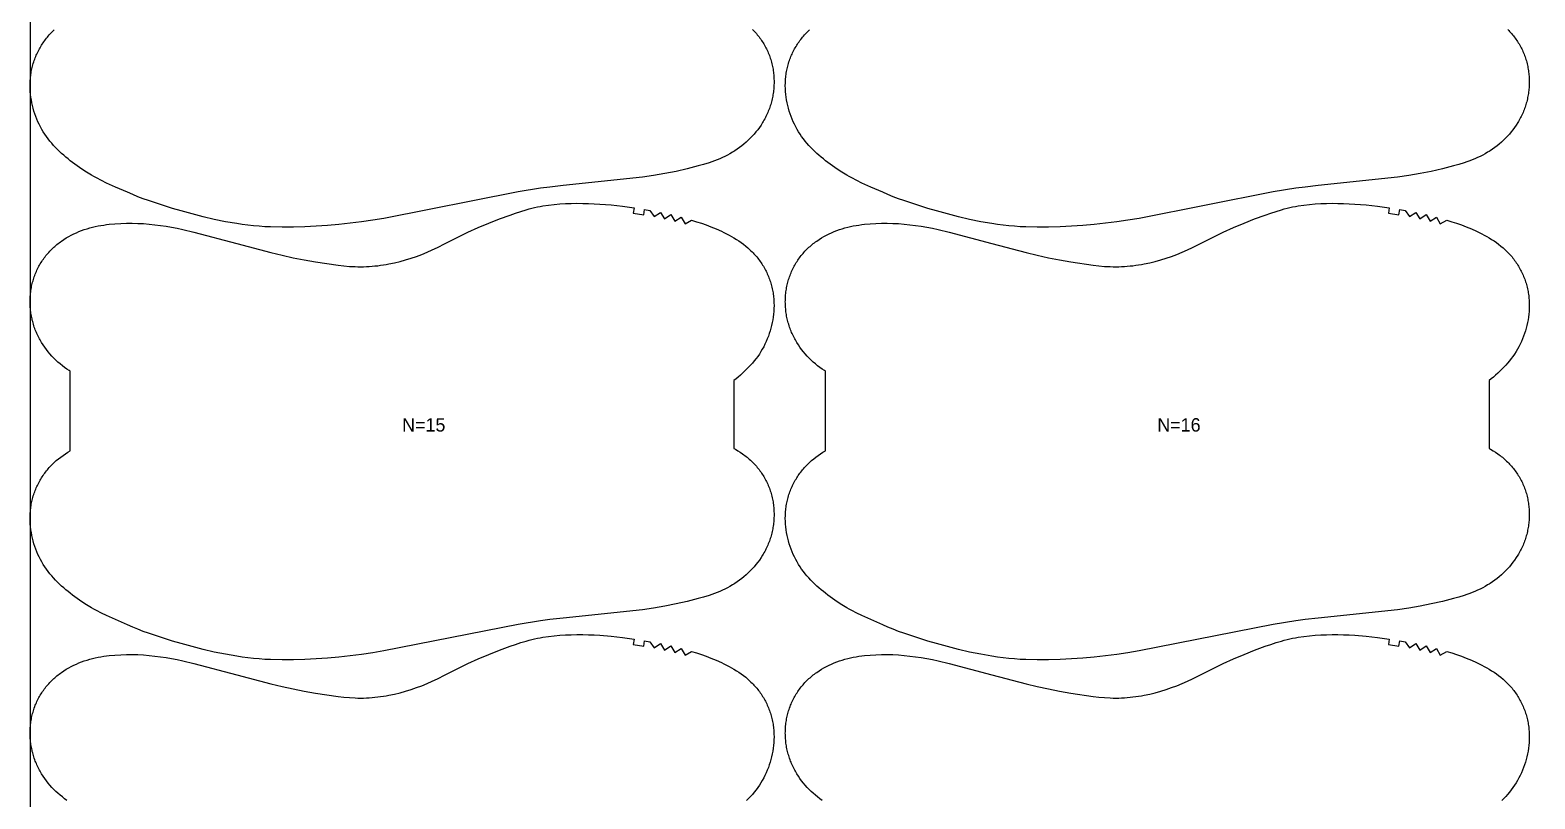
# Model space of a CAD drawing. Header units: inches. Extents: x 0 to 1970, y -81 to 1075.
# Drawn here: x 0 to 562, y 206 to 492 of the extents above; entities that cross this region are included whole.
import ezdxf

# ---------------------------------------------------------------- set-up
doc = ezdxf.new("R2010")
doc.units = ezdxf.units.IN

msp = doc.modelspace()

# ---------------------------------------------------------------- linework, layer by layer
at = {"layer": '1'}
for points in [[(0.4971, -81.331), (1970.2823, -81.331), (1970.2823, 1074.6588), (0.4971, 1074.6588), (0.4971, -81.331)], [(107.0602, 405.9439), (115.4704, 404.7017), (117.5853, 404.4778), (119.7046, 404.3052), (121.827, 404.1957), (122.8889, 404.1682), (123.9511, 404.1609), (125.0133, 404.1748), (126.0752, 404.2101), (127.1364, 404.2663), (128.1964, 404.343), (129.255, 404.4399), (130.3115, 404.5567), (131.3658, 404.6931), (132.4172, 404.8486), (133.4656, 405.0229), (134.5106, 405.2154), (136.5904, 405.6532), (138.6554, 406.1577), (140.7046, 406.7246), (142.7368, 407.3504), (144.7497, 408.035), (146.7409, 408.7791), (148.7078, 409.5832), (150.6495, 410.4456), (152.5706, 411.3544), (155.5364, 412.8308), (163.9892, 417.0387), (167.8614, 418.7932), (171.7808, 420.4411), (175.7362, 421.9978), (179.7258, 423.4677), (181.734, 424.1682), (183.754, 424.8323), (185.7887, 425.4449), (186.8126, 425.7271), (187.8413, 425.9908), (188.8752, 426.2345), (189.9137, 426.4582), (190.9566, 426.6626), (192.0032, 426.8482), (194.1059, 427.1652), (196.2177, 427.4135), (198.3353, 427.5978), (200.457, 427.7245), (202.5813, 427.8), (204.707, 427.8308), (206.8328, 427.8225), (208.958, 427.7759), (211.0819, 427.6906), (213.2037, 427.5664), (217.4395, 427.2069), (221.6645, 426.7298), (226.0163, 426.1462), (225.7302, 424.1668), (229.6433, 423.5613), (229.9692, 425.5346), (231.9407, 425.198), (233.5365, 422.8733), (235.8709, 424.4538), (237.4015, 422.0878), (239.7785, 423.6004), (241.2357, 421.189), (243.658, 422.628), (245.042, 420.1734), (247.5071, 421.5389), (249.3283, 420.9775), (251.1387, 420.3832), (252.9358, 419.7514), (254.7171, 419.0775), (256.6828, 418.2702), (258.6212, 417.3994), (259.5788, 416.9387), (260.5279, 416.4603), (261.4679, 415.9634), (262.3983, 415.4476), (263.3182, 414.9121), (264.2259, 414.3556), (265.1191, 413.777), (265.9959, 413.1749), (266.8541, 412.5481), (267.6915, 411.8953), (268.5062, 411.2152), (268.9044, 410.8646), (269.2961, 410.5066), (269.681, 410.1413), (270.0591, 409.7687), (270.4302, 409.3889), (270.7942, 409.0021), (271.1509, 408.6085), (271.5003, 408.2082), (271.8422, 407.8013), (272.1764, 407.3881), (272.5029, 406.9687), (272.8216, 406.5431), (273.1322, 406.1117), (273.4347, 405.6745), (273.729, 405.2316), (274.0149, 404.7833), (274.2923, 404.3297), (274.5611, 403.8709), (274.8211, 403.4071), (275.0724, 402.9385), (275.3147, 402.4653), (275.548, 401.9875), (275.7722, 401.5055), (275.9873, 401.0194), (276.1932, 400.5293), (276.3897, 400.0354), (276.5768, 399.538), (276.7545, 399.0372), (276.9226, 398.5331), (277.081, 398.026), (277.2298, 397.516), (277.3687, 397.0033), (277.4977, 396.4881), (277.6167, 395.9705), (277.7258, 395.4508), (277.8248, 394.9291), (277.9139, 394.4056), (277.9932, 393.8804), (278.0628, 393.3539), (278.1226, 392.826), (278.1728, 392.2971), (278.2135, 391.7673), (278.2447, 391.2368), (278.2666, 390.7058), (278.2823, 389.6428), (278.2613, 388.5798), (278.2041, 387.5183), (278.1114, 386.4597), (277.9837, 385.4049), (277.8216, 384.3548), (277.6256, 383.3105), (277.3962, 382.2726), (277.1342, 381.2423), (276.84, 380.2204), (276.5141, 379.2078), (276.1572, 378.2055), (275.7692, 377.2148), (275.3503, 376.2369), (274.9006, 375.2733), (274.42, 374.3252), (273.9086, 373.3941), (273.3665, 372.4811), (272.7938, 371.5877), (272.1908, 370.715), (271.5592, 369.8625), (270.9009, 369.0298), (270.2179, 368.2163), (269.5122, 367.4215), (268.7858, 366.6447), (268.0406, 365.8855), (267.2785, 365.1432), (266.5014, 364.4173), (265.7102, 363.7073), (264.9056, 363.0128), (264.0885, 362.3331), (263.2823, 361.6974), (263.2823, 336.3363), (263.8607, 336.0239), (264.7789, 335.4877), (265.6784, 334.9208), (266.5577, 334.3232), (266.9893, 334.0129), (267.4152, 333.6951), (267.8353, 333.3697), (268.2494, 333.0367), (268.6573, 332.6963), (269.0588, 332.3483), (269.4537, 331.9929), (269.8417, 331.63), (270.2228, 331.2597), (270.5968, 330.8821), (270.9635, 330.4973), (271.3227, 330.1056), (271.6743, 329.707), (272.0181, 329.3018), (272.3541, 328.8899), (272.682, 328.4716), (273.0016, 328.0471), (273.3129, 327.6164), (273.6156, 327.1797), (273.9097, 326.7372), (274.1949, 326.289), (274.4712, 325.8352), (274.7383, 325.3761), (274.9961, 324.9116), (275.2444, 324.442), (275.4833, 323.9676), (275.7126, 323.4884), (275.9324, 323.0047), (276.1426, 322.5167), (276.3431, 322.0246), (276.5339, 321.5287), (276.715, 321.0291), (276.8864, 320.526), (277.0479, 320.0197), (277.1997, 319.5103), (277.3415, 318.9981), (277.4735, 318.4832), (277.5955, 317.9659), (277.7075, 317.4464), (277.8095, 316.9249), (277.9015, 316.4016), (277.9834, 315.8767), (278.0553, 315.3503), (278.1173, 314.8227), (278.1694, 314.2939), (278.2116, 313.7643), (278.2439, 313.2339), (278.2665, 312.703), (278.2792, 312.1717), (278.2823, 311.6403), (278.2756, 311.1088), (278.2593, 310.5775), (278.2334, 310.0465), (278.1978, 309.516), (278.1527, 308.9863), (278.0981, 308.4574), (278.034, 307.9296), (277.9605, 307.403), (277.8775, 306.8779), (277.7851, 306.3543), (277.6832, 305.8326), (277.572, 305.3128), (277.4514, 304.7952), (277.3214, 304.2798), (277.1821, 303.767), (277.0335, 303.2569), (276.8756, 302.7497), (276.7084, 302.2455), (276.5319, 301.7445), (276.3462, 301.247), (276.1513, 300.753), (275.9471, 300.2629), (275.7338, 299.7766), (275.5114, 299.2944), (275.2801, 298.8164), (275.0401, 298.3426), (274.7916, 297.8732), (274.5347, 297.4082), (274.2695, 296.9478), (273.9962, 296.492), (273.426, 295.5947), (272.8254, 294.7172), (272.1956, 293.8602), (271.5378, 293.0246), (270.8534, 292.211), (270.1432, 291.42), (269.4081, 290.6523), (268.649, 289.9085), (267.8668, 289.189), (267.0623, 288.4946), (266.2365, 287.8257), (265.3901, 287.1829), (264.5241, 286.5668), (263.6397, 285.9774), (263.2823, 285.7545), (262.7379, 285.4148), (261.8197, 284.879), (260.8865, 284.3699), (259.9392, 283.8877), (258.9789, 283.4323), (258.0068, 283.0038), (257.0241, 282.6017), (256.0318, 282.224), (255.0311, 281.8681), (254.0232, 281.5315), (251.9904, 280.9062), (249.9427, 280.3279), (245.8268, 279.2595), (241.6857, 278.3031), (237.5176, 277.4651), (233.3256, 276.7567), (229.1143, 276.1798), (199.5194, 273.0444), (194.5572, 272.457), (191.0765, 272.045), (182.6835, 270.6852), (132.641, 260.7677), (128.4437, 260.0932), (124.2341, 259.4962), (115.7909, 258.4933), (111.5563, 258.1168), (107.3148, 257.8268), (103.0687, 257.6182), (98.8191, 257.4921), (94.5673, 257.457), (90.3171, 257.5452), (88.1941, 257.6468), (86.0734, 257.7898), (83.9561, 257.9752), (81.8431, 258.204), (79.7352, 258.4766), (77.6327, 258.7902), (73.4452, 259.5262), (69.2817, 260.3857), (65.1409, 261.3483), (61.0211, 262.3982), (56.9242, 263.5328), (53.7106, 264.486), (48.7976, 266.0331), (44.7639, 267.3805), (42.762, 268.0948), (40.7755, 268.8481), (38.8067, 269.6457), (36.8519, 270.4786), (32.4321, 272.457), (29.0873, 273.9542), (27.1704, 274.8719), (25.2802, 275.8405), (24.3479, 276.3489), (23.4247, 276.8738), (21.6052, 277.9711), (19.8217, 279.1276), (18.0741, 280.3387), (16.3631, 281.6012), (15.5, 282.2819), (14.6938, 282.9176), (13.8766, 283.5973), (13.0721, 284.2918), (12.2809, 285.0018), (11.5038, 285.7277), (10.7417, 286.47), (9.9965, 287.2292), (9.27, 288.006), (8.5643, 288.8008), (7.8814, 289.6143), (7.2231, 290.447), (6.5915, 291.2995), (5.9885, 292.1722), (5.4157, 293.0656), (4.8737, 293.9786), (4.3623, 294.9097), (3.8817, 295.8578), (3.432, 296.8214), (3.0131, 297.7993), (2.6251, 298.79), (2.2681, 299.7923), (1.9423, 300.8049), (1.6481, 301.8268), (1.386, 302.8571), (1.1567, 303.895), (0.9607, 304.9393), (0.7986, 305.9894), (0.6709, 307.0442), (0.5781, 308.1028), (0.521, 309.1643), (0.5, 310.2273), (0.5157, 311.2903), (0.5375, 311.8213), (0.5687, 312.3518), (0.6094, 312.8816), (0.6597, 313.4105), (0.7195, 313.9384), (0.789, 314.4649), (0.8683, 314.9901), (0.9575, 315.5136), (1.0565, 316.0353), (1.1655, 316.555), (1.2846, 317.0726), (1.4136, 317.5878), (1.5525, 318.1005), (1.7012, 318.6105), (1.8597, 319.1176), (2.0278, 319.6217), (2.2054, 320.1225), (2.3926, 320.6199), (2.5891, 321.1138), (2.795, 321.6039), (3.01, 322.09), (3.2343, 322.572), (3.4676, 323.0498), (3.7099, 323.523), (3.9611, 323.9916), (4.2212, 324.4554), (4.49, 324.9142), (4.7674, 325.3678), (5.0533, 325.8161), (5.3476, 326.259), (5.6501, 326.6962), (5.9607, 327.1276), (6.2794, 327.5532), (6.6059, 327.9726), (6.9401, 328.3858), (7.282, 328.7927), (7.6313, 329.193), (7.9881, 329.5866), (8.3521, 329.9734), (8.7232, 330.3532), (9.1012, 330.7258), (9.4862, 331.0911), (9.8779, 331.4491), (10.276, 331.7997), (11.0907, 332.4798), (11.9282, 333.1326), (12.7864, 333.7594), (13.6632, 334.3615), (14.5564, 334.9401), (15.464, 335.4966), (15.5, 335.5175), (15.5, 365.17), (15.1426, 365.3929), (14.2581, 365.9823), (13.3922, 366.5984), (12.5458, 367.2412), (11.72, 367.9101), (10.9155, 368.6045), (10.1333, 369.324), (9.3742, 370.0678), (8.6391, 370.8355), (7.9289, 371.6265), (7.2444, 372.4401), (6.5867, 373.2757), (5.9569, 374.1327), (5.3563, 375.0102), (4.7861, 375.9075), (4.5128, 376.3633), (4.2476, 376.8237), (3.9907, 377.2887), (3.7421, 377.7581), (3.5022, 378.2319), (3.2709, 378.7099), (3.0485, 379.1921), (2.8352, 379.6784), (2.631, 380.1685), (2.4361, 380.6625), (2.2503, 381.16), (2.0739, 381.661), (1.9067, 382.1652), (1.7487, 382.6724), (1.6001, 383.1825), (1.4608, 383.6953), (1.3309, 384.2107), (1.2103, 384.7283), (1.0991, 385.2481), (0.9972, 385.7698), (0.9048, 386.2934), (0.8218, 386.8185), (0.7483, 387.3451), (0.6842, 387.8729), (0.6296, 388.4018), (0.5845, 388.9315), (0.5489, 389.462), (0.523, 389.993), (0.5067, 390.5243), (0.5, 391.0558), (0.503, 391.5872), (0.5158, 392.1185), (0.5384, 392.6494), (0.5707, 393.1798), (0.6129, 393.7094), (0.665, 394.2382), (0.727, 394.7658), (0.7989, 395.2922), (0.8808, 395.8171), (0.9728, 396.3404), (1.0748, 396.8619), (1.1868, 397.3814), (1.3088, 397.8987), (1.4407, 398.4136), (1.5826, 398.9258), (1.7343, 399.4352), (1.8959, 399.9415), (2.0673, 400.4446), (2.2484, 400.9442), (2.4392, 401.4401), (2.6397, 401.9322), (2.8499, 402.4202), (3.0697, 402.9039), (3.299, 403.3831), (3.5379, 403.8575), (3.7862, 404.3271), (4.044, 404.7916), (4.3111, 405.2507), (4.5873, 405.7045), (4.8726, 406.1527), (5.1666, 406.5952), (5.4694, 407.0319), (5.7807, 407.4626), (6.1003, 407.8871), (6.4282, 408.3054), (6.7641, 408.7173), (7.108, 409.1225), (7.4596, 409.5211), (7.8188, 409.9128), (8.1855, 410.2976), (8.5594, 410.6752), (8.9405, 411.0455), (9.3286, 411.4084), (9.7235, 411.7638), (10.125, 412.1118), (10.5328, 412.4522), (10.9469, 412.7852), (11.3671, 413.1106), (11.793, 413.4284), (12.2246, 413.7387), (13.1039, 414.3363), (14.0034, 414.9032), (14.9216, 415.4394), (15.8569, 415.9445), (16.8079, 416.4186), (17.7733, 416.862), (18.752, 417.2752), (19.7428, 417.6588), (20.7445, 418.0133), (21.756, 418.3392), (22.7762, 418.637), (23.8038, 418.9073), (24.8379, 419.1508), (25.8775, 419.3685), (26.9222, 419.5619), (27.9712, 419.7322), (29.0238, 419.8807), (30.0795, 420.0089), (32.1971, 420.2093), (34.3193, 420.3424), (36.4439, 420.411), (38.5692, 420.4165), (40.6935, 420.3603), (42.8154, 420.2442), (44.9339, 420.0724), (47.0482, 419.8494), (49.1574, 419.58), (51.2607, 419.2679), (53.357, 418.9131), (55.4451, 418.5149), (57.5238, 418.0722), (61.6539, 417.0673), (77.6497, 412.8308), (90.423, 409.4478), (94.5576, 408.4572), (98.7091, 407.5405), (102.8773, 406.7035), (107.0602, 405.9439)], [(389.0602, 405.9439), (397.4704, 404.7017), (399.5853, 404.4778), (401.7046, 404.3052), (403.827, 404.1957), (404.8889, 404.1682), (405.9511, 404.1609), (407.0133, 404.1748), (408.0752, 404.2101), (409.1364, 404.2663), (410.1964, 404.343), (411.255, 404.4399), (412.3115, 404.5567), (413.3658, 404.6931), (414.4172, 404.8486), (415.4656, 405.0229), (416.5106, 405.2154), (418.5904, 405.6532), (420.6554, 406.1577), (422.7046, 406.7246), (424.7368, 407.3504), (426.7497, 408.035), (428.7409, 408.7791), (430.7078, 409.5832), (432.6495, 410.4456), (434.5706, 411.3544), (437.5364, 412.8308), (445.9892, 417.0387), (449.8614, 418.7932), (453.7808, 420.4411), (457.7362, 421.9978), (461.7258, 423.4677), (463.734, 424.1682), (465.754, 424.8323), (467.7887, 425.4449), (468.8126, 425.7271), (469.8413, 425.9908), (470.8752, 426.2345), (471.9137, 426.4582), (472.9566, 426.6626), (474.0032, 426.8482), (476.1059, 427.1652), (478.2177, 427.4135), (480.3353, 427.5978), (482.457, 427.7245), (484.5813, 427.8), (486.707, 427.8308), (488.8328, 427.8225), (490.958, 427.7759), (493.0819, 427.6906), (495.2037, 427.5664), (499.4395, 427.2069), (503.6645, 426.7298), (508.0163, 426.1462), (507.7302, 424.1668), (511.6433, 423.5613), (511.9692, 425.5346), (513.9407, 425.198), (515.5365, 422.8733), (517.8709, 424.4538), (519.4015, 422.0878), (521.7785, 423.6004), (523.2357, 421.189), (525.658, 422.628), (527.042, 420.1734), (529.5071, 421.5389), (531.3283, 420.9775), (533.1387, 420.3832), (534.9358, 419.7514), (536.7171, 419.0775), (538.6828, 418.2702), (540.6212, 417.3994), (541.5788, 416.9387), (542.5279, 416.4603), (543.4679, 415.9634), (544.3983, 415.4476), (545.3182, 414.9121), (546.2259, 414.3556), (547.1191, 413.777), (547.9959, 413.1749), (548.8541, 412.5481), (549.6915, 411.8953), (550.5062, 411.2152), (550.9044, 410.8646), (551.2961, 410.5066), (551.681, 410.1413), (552.0591, 409.7687), (552.4302, 409.3889), (552.7942, 409.0021), (553.1509, 408.6085), (553.5003, 408.2082), (553.8422, 407.8013), (554.1764, 407.3881), (554.5029, 406.9687), (554.8216, 406.5431), (555.1322, 406.1117), (555.4347, 405.6745), (555.729, 405.2316), (556.0149, 404.7833), (556.2923, 404.3297), (556.5611, 403.8709), (556.8211, 403.4071), (557.0724, 402.9385), (557.3147, 402.4653), (557.548, 401.9875), (557.7722, 401.5055), (557.9873, 401.0194), (558.1932, 400.5293), (558.3897, 400.0354), (558.5768, 399.538), (558.7545, 399.0372), (558.9226, 398.5331), (559.081, 398.026), (559.2298, 397.516), (559.3687, 397.0033), (559.4977, 396.4881), (559.6167, 395.9705), (559.7258, 395.4508), (559.8248, 394.9291), (559.9139, 394.4056), (559.9932, 393.8804), (560.0628, 393.3539), (560.1226, 392.826), (560.1728, 392.2971), (560.2135, 391.7673), (560.2447, 391.2368), (560.2666, 390.7058), (560.2823, 389.6428), (560.2613, 388.5798), (560.2041, 387.5183), (560.1114, 386.4597), (559.9837, 385.4049), (559.8216, 384.3548), (559.6256, 383.3105), (559.3962, 382.2726), (559.1342, 381.2423), (558.84, 380.2204), (558.5141, 379.2078), (558.1572, 378.2055), (557.7692, 377.2148), (557.3503, 376.2369), (556.9006, 375.2733), (556.42, 374.3252), (555.9086, 373.3941), (555.3665, 372.4811), (554.7938, 371.5877), (554.1908, 370.715), (553.5592, 369.8625), (552.9009, 369.0298), (552.2179, 368.2163), (551.5122, 367.4215), (550.7858, 366.6447), (550.0406, 365.8855), (549.2785, 365.1432), (548.5014, 364.4173), (547.7102, 363.7073), (546.9056, 363.0128), (546.0885, 362.3331), (545.2823, 361.6974), (545.2823, 336.3363), (545.8607, 336.0239), (546.7789, 335.4877), (547.6784, 334.9208), (548.5577, 334.3232), (548.9893, 334.0129), (549.4152, 333.6951), (549.8353, 333.3697), (550.2494, 333.0367), (550.6573, 332.6963), (551.0588, 332.3483), (551.4537, 331.9929), (551.8417, 331.63), (552.2228, 331.2597), (552.5968, 330.8821), (552.9635, 330.4973), (553.3227, 330.1056), (553.6743, 329.707), (554.0181, 329.3018), (554.3541, 328.8899), (554.682, 328.4716), (555.0016, 328.0471), (555.3129, 327.6164), (555.6156, 327.1797), (555.9097, 326.7372), (556.1949, 326.289), (556.4712, 325.8352), (556.7383, 325.3761), (556.9961, 324.9116), (557.2444, 324.442), (557.4833, 323.9676), (557.7126, 323.4884), (557.9324, 323.0047), (558.1426, 322.5167), (558.3431, 322.0246), (558.5339, 321.5287), (558.715, 321.0291), (558.8864, 320.526), (559.0479, 320.0197), (559.1997, 319.5103), (559.3415, 318.9981), (559.4735, 318.4832), (559.5955, 317.9659), (559.7075, 317.4464), (559.8095, 316.9249), (559.9015, 316.4016), (559.9834, 315.8767), (560.0553, 315.3503), (560.1173, 314.8227), (560.1694, 314.2939), (560.2116, 313.7643), (560.2439, 313.2339), (560.2665, 312.703), (560.2792, 312.1717), (560.2823, 311.6403), (560.2756, 311.1088), (560.2593, 310.5775), (560.2334, 310.0465), (560.1978, 309.516), (560.1527, 308.9863), (560.0981, 308.4574), (560.034, 307.9296), (559.9605, 307.403), (559.8775, 306.8779), (559.7851, 306.3543), (559.6832, 305.8326), (559.572, 305.3128), (559.4514, 304.7952), (559.3214, 304.2798), (559.1821, 303.767), (559.0335, 303.2569), (558.8756, 302.7497), (558.7084, 302.2455), (558.5319, 301.7445), (558.3462, 301.247), (558.1513, 300.753), (557.9471, 300.2629), (557.7338, 299.7766), (557.5114, 299.2944), (557.2801, 298.8164), (557.0401, 298.3426), (556.7916, 297.8732), (556.5347, 297.4082), (556.2695, 296.9478), (555.9962, 296.492), (555.426, 295.5947), (554.8254, 294.7172), (554.1956, 293.8602), (553.5378, 293.0246), (552.8534, 292.211), (552.1432, 291.42), (551.4081, 290.6523), (550.649, 289.9085), (549.8668, 289.189), (549.0623, 288.4946), (548.2365, 287.8257), (547.3901, 287.1829), (546.5241, 286.5668), (545.6397, 285.9774), (545.2823, 285.7545), (544.7379, 285.4148), (543.8197, 284.879), (542.8865, 284.3699), (541.9392, 283.8877), (540.9789, 283.4323), (540.0068, 283.0038), (539.0241, 282.6017), (538.0318, 282.224), (537.0311, 281.8681), (536.0232, 281.5315), (533.9904, 280.9062), (531.9427, 280.3279), (527.8268, 279.2595), (523.6857, 278.3031), (519.5176, 277.4651), (515.3256, 276.7567), (511.1143, 276.1798), (481.5194, 273.0444), (476.5572, 272.457), (473.0765, 272.045), (464.6835, 270.6852), (414.641, 260.7677), (410.4437, 260.0932), (406.2341, 259.4962), (397.7909, 258.4933), (393.5563, 258.1168), (389.3148, 257.8268), (385.0687, 257.6182), (380.8191, 257.4921), (376.5673, 257.457), (372.3171, 257.5452), (370.1941, 257.6468), (368.0734, 257.7898), (365.9561, 257.9752), (363.8431, 258.204), (361.7352, 258.4766), (359.6327, 258.7902), (355.4452, 259.5262), (351.2817, 260.3857), (347.1409, 261.3483), (343.0211, 262.3982), (338.9242, 263.5328), (335.7106, 264.486), (330.7976, 266.0331), (326.7639, 267.3805), (324.762, 268.0948), (322.7755, 268.8481), (320.8067, 269.6457), (318.8519, 270.4786), (314.4321, 272.457), (311.0873, 273.9542), (309.1704, 274.8719), (307.2802, 275.8405), (306.3479, 276.3489), (305.4247, 276.8738), (303.6052, 277.9711), (301.8217, 279.1276), (300.0741, 280.3387), (298.3631, 281.6012), (297.5, 282.2819), (296.6938, 282.9176), (295.8766, 283.5973), (295.0721, 284.2918), (294.2809, 285.0018), (293.5038, 285.7277), (292.7417, 286.47), (291.9965, 287.2292), (291.27, 288.006), (290.5643, 288.8008), (289.8814, 289.6143), (289.2231, 290.447), (288.5915, 291.2995), (287.9885, 292.1722), (287.4157, 293.0656), (286.8737, 293.9786), (286.3623, 294.9097), (285.8817, 295.8578), (285.432, 296.8214), (285.0131, 297.7993), (284.6251, 298.79), (284.2681, 299.7923), (283.9423, 300.8049), (283.6481, 301.8268), (283.386, 302.8571), (283.1567, 303.895), (282.9607, 304.9393), (282.7986, 305.9894), (282.6709, 307.0442), (282.5781, 308.1028), (282.521, 309.1643), (282.5, 310.2273), (282.5157, 311.2903), (282.5375, 311.8213), (282.5687, 312.3518), (282.6094, 312.8816), (282.6597, 313.4105), (282.7195, 313.9384), (282.789, 314.4649), (282.8683, 314.9901), (282.9575, 315.5136), (283.0565, 316.0353), (283.1655, 316.555), (283.2846, 317.0726), (283.4136, 317.5878), (283.5525, 318.1005), (283.7012, 318.6105), (283.8597, 319.1176), (284.0278, 319.6217), (284.2054, 320.1225), (284.3926, 320.6199), (284.5891, 321.1138), (284.795, 321.6039), (285.01, 322.09), (285.2343, 322.572), (285.4676, 323.0498), (285.7099, 323.523), (285.9611, 323.9916), (286.2212, 324.4554), (286.49, 324.9142), (286.7674, 325.3678), (287.0533, 325.8161), (287.3476, 326.259), (287.6501, 326.6962), (287.9607, 327.1276), (288.2794, 327.5532), (288.6059, 327.9726), (288.9401, 328.3858), (289.282, 328.7927), (289.6313, 329.193), (289.9881, 329.5866), (290.3521, 329.9734), (290.7232, 330.3532), (291.1012, 330.7258), (291.4862, 331.0911), (291.8779, 331.4491), (292.276, 331.7997), (293.0907, 332.4798), (293.9282, 333.1326), (294.7864, 333.7594), (295.6632, 334.3615), (296.5564, 334.9401), (297.464, 335.4966), (297.5, 335.5175), (297.5, 365.17), (297.1426, 365.3929), (296.2581, 365.9823), (295.3922, 366.5984), (294.5458, 367.2412), (293.72, 367.9101), (292.9155, 368.6045), (292.1333, 369.324), (291.3742, 370.0678), (290.6391, 370.8355), (289.9289, 371.6265), (289.2444, 372.4401), (288.5867, 373.2757), (287.9569, 374.1327), (287.3563, 375.0102), (286.7861, 375.9075), (286.5128, 376.3633), (286.2476, 376.8237), (285.9907, 377.2887), (285.7421, 377.7581), (285.5022, 378.2319), (285.2709, 378.7099), (285.0485, 379.1921), (284.8352, 379.6784), (284.631, 380.1685), (284.4361, 380.6625), (284.2503, 381.16), (284.0739, 381.661), (283.9067, 382.1652), (283.7487, 382.6724), (283.6001, 383.1825), (283.4608, 383.6953), (283.3309, 384.2107), (283.2103, 384.7283), (283.0991, 385.2481), (282.9972, 385.7698), (282.9048, 386.2934), (282.8218, 386.8185), (282.7483, 387.3451), (282.6842, 387.8729), (282.6296, 388.4018), (282.5845, 388.9315), (282.5489, 389.462), (282.523, 389.993), (282.5067, 390.5243), (282.5, 391.0558), (282.503, 391.5872), (282.5158, 392.1185), (282.5384, 392.6494), (282.5707, 393.1798), (282.6129, 393.7094), (282.665, 394.2382), (282.727, 394.7658), (282.7989, 395.2922), (282.8808, 395.8171), (282.9728, 396.3404), (283.0748, 396.8619), (283.1868, 397.3814), (283.3088, 397.8987), (283.4407, 398.4136), (283.5826, 398.9258), (283.7343, 399.4352), (283.8959, 399.9415), (284.0673, 400.4446), (284.2484, 400.9442), (284.4392, 401.4401), (284.6397, 401.9322), (284.8499, 402.4202), (285.0697, 402.9039), (285.299, 403.3831), (285.5379, 403.8575), (285.7862, 404.3271), (286.044, 404.7916), (286.3111, 405.2507), (286.5873, 405.7045), (286.8726, 406.1527), (287.1666, 406.5952), (287.4694, 407.0319), (287.7807, 407.4626), (288.1003, 407.8871), (288.4282, 408.3054), (288.7641, 408.7173), (289.108, 409.1225), (289.4596, 409.5211), (289.8188, 409.9128), (290.1855, 410.2976), (290.5594, 410.6752), (290.9405, 411.0455), (291.3286, 411.4084), (291.7235, 411.7638), (292.125, 412.1118), (292.5328, 412.4522), (292.9469, 412.7852), (293.3671, 413.1106), (293.793, 413.4284), (294.2246, 413.7387), (295.1039, 414.3363), (296.0034, 414.9032), (296.9216, 415.4394), (297.8569, 415.9445), (298.8079, 416.4186), (299.7733, 416.862), (300.752, 417.2752), (301.7428, 417.6588), (302.7445, 418.0133), (303.756, 418.3392), (304.7762, 418.637), (305.8038, 418.9073), (306.8379, 419.1508), (307.8775, 419.3685), (308.9222, 419.5619), (309.9712, 419.7322), (311.0238, 419.8807), (312.0795, 420.0089), (314.1971, 420.2093), (316.3193, 420.3424), (318.4439, 420.411), (320.5692, 420.4165), (322.6935, 420.3603), (324.8154, 420.2442), (326.9339, 420.0724), (329.0482, 419.8494), (331.1574, 419.58), (333.2607, 419.2679), (335.357, 418.9131), (337.4451, 418.5149), (339.5238, 418.0722), (343.6539, 417.0673), (359.6497, 412.8308), (372.423, 409.4478), (376.5576, 408.4572), (380.7091, 407.5405), (384.8773, 406.7035), (389.0602, 405.9439)]]:
    msp.add_lwpolyline(points, close=True, dxfattribs=at)
for points in [[(270.2228, 492.7167), (270.5968, 492.3391), (270.9635, 491.9543), (271.3227, 491.5626), (271.6743, 491.164), (272.0181, 490.7588), (272.3541, 490.3469), (272.682, 489.9286), (273.0016, 489.5041), (273.3129, 489.0734), (273.6156, 488.6367), (273.9097, 488.1942), (274.1949, 487.746), (274.4712, 487.2922), (274.7383, 486.8331), (274.9961, 486.3686), (275.2444, 485.899), (275.4833, 485.4246), (275.7126, 484.9454), (275.9324, 484.4617), (276.1426, 483.9737), (276.3431, 483.4816), (276.5339, 482.9857), (276.715, 482.4861), (276.8864, 481.983), (277.0479, 481.4767), (277.1997, 480.9673), (277.3415, 480.4551), (277.4735, 479.9402), (277.5955, 479.4229), (277.7075, 478.9034), (277.8095, 478.3819), (277.9015, 477.8586), (277.9834, 477.3337), (278.0553, 476.8073), (278.1173, 476.2797), (278.1694, 475.7509), (278.2116, 475.2213), (278.2439, 474.6909), (278.2665, 474.16), (278.2792, 473.6287), (278.2823, 473.0973), (278.2756, 472.5658), (278.2593, 472.0345), (278.2334, 471.5035), (278.1978, 470.973), (278.1527, 470.4433), (278.0981, 469.9144), (278.034, 469.3866), (277.9605, 468.86), (277.8775, 468.3349), (277.7851, 467.8113), (277.6832, 467.2896), (277.572, 466.7698), (277.4514, 466.2522), (277.3214, 465.7368), (277.1821, 465.224), (277.0335, 464.7139), (276.8756, 464.2067), (276.7084, 463.7025), (276.5319, 463.2015), (276.3462, 462.704), (276.1513, 462.21), (275.9471, 461.7199), (275.7338, 461.2336), (275.5114, 460.7514), (275.2801, 460.2734), (275.0401, 459.7996), (274.7916, 459.3302), (274.5347, 458.8652), (274.2695, 458.4048), (273.9962, 457.949), (273.426, 457.0517), (272.8254, 456.1742), (272.1956, 455.3172), (271.5378, 454.4816), (270.8534, 453.668), (270.1432, 452.877), (269.4081, 452.1093), (268.649, 451.3655), (267.8668, 450.646), (267.0623, 449.9516), (266.2365, 449.2827), (265.3901, 448.6399), (264.5241, 448.0238), (263.6397, 447.4344), (263.2823, 447.2115), (262.7379, 446.8718), (261.8197, 446.336), (260.8865, 445.8269), (259.9392, 445.3447), (258.9789, 444.8893), (258.0068, 444.4608), (257.0241, 444.0587), (256.0318, 443.681), (255.0311, 443.3251), (254.0232, 442.9885), (251.9904, 442.3632), (249.9427, 441.7849), (245.8268, 440.7165), (241.6857, 439.7601), (237.5176, 438.9221), (233.3256, 438.2137), (229.1143, 437.6368), (199.5194, 434.5014), (194.5572, 433.914), (191.0765, 433.502), (182.6835, 432.1422), (132.641, 422.2247), (128.4437, 421.5502), (124.2341, 420.9532), (115.7909, 419.9503), (111.5563, 419.5738), (107.3148, 419.2838), (103.0687, 419.0752), (98.8191, 418.9491), (94.5673, 418.914), (90.3171, 419.0022), (88.1941, 419.1038), (86.0734, 419.2468), (83.9561, 419.4322), (81.8431, 419.661), (79.7352, 419.9336), (77.6327, 420.2472), (73.4452, 420.9832), (69.2817, 421.8427), (65.1409, 422.8053), (61.0211, 423.8552), (56.9242, 424.9898), (53.7106, 425.943), (48.7976, 427.4901), (44.7639, 428.8375), (42.762, 429.5518), (40.7755, 430.3051), (38.8067, 431.1027), (36.8519, 431.9356), (32.4321, 433.914), (29.0873, 435.4112), (27.1704, 436.3289), (25.2802, 437.2975), (24.3479, 437.8059), (23.4247, 438.3308), (21.6052, 439.4281), (19.8217, 440.5846), (18.0741, 441.7957), (16.3631, 443.0582), (15.5, 443.7389), (14.6938, 444.3746), (13.8766, 445.0543), (13.0721, 445.7488), (12.2809, 446.4588), (11.5038, 447.1847), (10.7417, 447.927), (9.9965, 448.6862), (9.27, 449.463), (8.5643, 450.2578), (7.8814, 451.0713), (7.2231, 451.904), (6.5915, 452.7565), (5.9885, 453.6292), (5.4157, 454.5226), (4.8737, 455.4356), (4.3623, 456.3667), (3.8817, 457.3148), (3.432, 458.2784), (3.0131, 459.2563), (2.6251, 460.247), (2.2681, 461.2493), (1.9423, 462.2619), (1.6481, 463.2838), (1.386, 464.3141), (1.1567, 465.352), (0.9607, 466.3963), (0.7986, 467.4464), (0.6709, 468.5012), (0.5781, 469.5598), (0.521, 470.6213), (0.5, 471.6843), (0.5157, 472.7473), (0.5375, 473.2783), (0.5687, 473.8088), (0.6094, 474.3386), (0.6597, 474.8675), (0.7195, 475.3954), (0.789, 475.9219), (0.8683, 476.4471), (0.9575, 476.9706), (1.0565, 477.4923), (1.1655, 478.012), (1.2846, 478.5296), (1.4136, 479.0448), (1.5525, 479.5575), (1.7012, 480.0675), (1.8597, 480.5746), (2.0278, 481.0787), (2.2054, 481.5795), (2.3926, 482.0769), (2.5891, 482.5708), (2.795, 483.0609), (3.01, 483.547), (3.2343, 484.029), (3.4676, 484.5068), (3.7099, 484.98), (3.9611, 485.4486), (4.2212, 485.9124), (4.49, 486.3712), (4.7674, 486.8248), (5.0533, 487.2731), (5.3476, 487.716), (5.6501, 488.1532), (5.9607, 488.5846), (6.2794, 489.0102), (6.6059, 489.4296), (6.9401, 489.8428), (7.282, 490.2497), (7.6313, 490.65), (7.9881, 491.0436), (8.3521, 491.4304), (8.7232, 491.8102), (9.1012, 492.1828), (9.4862, 492.5481)], [(552.2228, 492.7167), (552.5968, 492.3391), (552.9635, 491.9543), (553.3227, 491.5626), (553.6743, 491.164), (554.0181, 490.7588), (554.3541, 490.3469), (554.682, 489.9286), (555.0016, 489.5041), (555.3129, 489.0734), (555.6156, 488.6367), (555.9097, 488.1942), (556.1949, 487.746), (556.4712, 487.2922), (556.7383, 486.8331), (556.9961, 486.3686), (557.2444, 485.899), (557.4833, 485.4246), (557.7126, 484.9454), (557.9324, 484.4617), (558.1426, 483.9737), (558.3431, 483.4816), (558.5339, 482.9857), (558.715, 482.4861), (558.8864, 481.983), (559.0479, 481.4767), (559.1997, 480.9673), (559.3415, 480.4551), (559.4735, 479.9402), (559.5955, 479.4229), (559.7075, 478.9034), (559.8095, 478.3819), (559.9015, 477.8586), (559.9834, 477.3337), (560.0553, 476.8073), (560.1173, 476.2797), (560.1694, 475.7509), (560.2116, 475.2213), (560.2439, 474.6909), (560.2665, 474.16), (560.2792, 473.6287), (560.2823, 473.0973), (560.2756, 472.5658), (560.2593, 472.0345), (560.2334, 471.5035), (560.1978, 470.973), (560.1527, 470.4433), (560.0981, 469.9144), (560.034, 469.3866), (559.9605, 468.86), (559.8775, 468.3349), (559.7851, 467.8113), (559.6832, 467.2896), (559.572, 466.7698), (559.4514, 466.2522), (559.3214, 465.7368), (559.1821, 465.224), (559.0335, 464.7139), (558.8756, 464.2067), (558.7084, 463.7025), (558.5319, 463.2015), (558.3462, 462.704), (558.1513, 462.21), (557.9471, 461.7199), (557.7338, 461.2336), (557.5114, 460.7514), (557.2801, 460.2734), (557.0401, 459.7996), (556.7916, 459.3302), (556.5347, 458.8652), (556.2695, 458.4048), (555.9962, 457.949), (555.426, 457.0517), (554.8254, 456.1742), (554.1956, 455.3172), (553.5378, 454.4816), (552.8534, 453.668), (552.1432, 452.877), (551.4081, 452.1093), (550.649, 451.3655), (549.8668, 450.646), (549.0623, 449.9516), (548.2365, 449.2827), (547.3901, 448.6399), (546.5241, 448.0238), (545.6397, 447.4344), (545.2823, 447.2115), (544.7379, 446.8718), (543.8197, 446.336), (542.8865, 445.8269), (541.9392, 445.3447), (540.9789, 444.8893), (540.0068, 444.4608), (539.0241, 444.0587), (538.0318, 443.681), (537.0311, 443.3251), (536.0232, 442.9885), (533.9904, 442.3632), (531.9427, 441.7849), (527.8268, 440.7165), (523.6857, 439.7601), (519.5176, 438.9221), (515.3256, 438.2137), (511.1143, 437.6368), (481.5194, 434.5014), (476.5572, 433.914), (473.0765, 433.502), (464.6835, 432.1422), (414.641, 422.2247), (410.4437, 421.5502), (406.2341, 420.9532), (397.7909, 419.9503), (393.5563, 419.5738), (389.3148, 419.2838), (385.0687, 419.0752), (380.8191, 418.9491), (376.5673, 418.914), (372.3171, 419.0022), (370.1941, 419.1038), (368.0734, 419.2468), (365.9561, 419.4322), (363.8431, 419.661), (361.7352, 419.9336), (359.6327, 420.2472), (355.4452, 420.9832), (351.2817, 421.8427), (347.1409, 422.8053), (343.0211, 423.8552), (338.9242, 424.9898), (335.7106, 425.943), (330.7976, 427.4901), (326.7639, 428.8375), (324.762, 429.5518), (322.7755, 430.3051), (320.8067, 431.1027), (318.8519, 431.9356), (314.4321, 433.914), (311.0873, 435.4112), (309.1704, 436.3289), (307.2802, 437.2975), (306.3479, 437.8059), (305.4247, 438.3308), (303.6052, 439.4281), (301.8217, 440.5846), (300.0741, 441.7957), (298.3631, 443.0582), (297.5, 443.7389), (296.6938, 444.3746), (295.8766, 445.0543), (295.0721, 445.7488), (294.2809, 446.4588), (293.5038, 447.1847), (292.7417, 447.927), (291.9965, 448.6862), (291.27, 449.463), (290.5643, 450.2578), (289.8814, 451.0713), (289.2231, 451.904), (288.5915, 452.7565), (287.9885, 453.6292), (287.4157, 454.5226), (286.8737, 455.4356), (286.3623, 456.3667), (285.8817, 457.3148), (285.432, 458.2784), (285.0131, 459.2563), (284.6251, 460.247), (284.2681, 461.2493), (283.9423, 462.2619), (283.6481, 463.2838), (283.386, 464.3141), (283.1567, 465.352), (282.9607, 466.3963), (282.7986, 467.4464), (282.6709, 468.5012), (282.5781, 469.5598), (282.521, 470.6213), (282.5, 471.6843), (282.5157, 472.7473), (282.5375, 473.2783), (282.5687, 473.8088), (282.6094, 474.3386), (282.6597, 474.8675), (282.7195, 475.3954), (282.789, 475.9219), (282.8683, 476.4471), (282.9575, 476.9706), (283.0565, 477.4923), (283.1655, 478.012), (283.2846, 478.5296), (283.4136, 479.0448), (283.5525, 479.5575), (283.7012, 480.0675), (283.8597, 480.5746), (284.0278, 481.0787), (284.2054, 481.5795), (284.3926, 482.0769), (284.5891, 482.5708), (284.795, 483.0609), (285.01, 483.547), (285.2343, 484.029), (285.4676, 484.5068), (285.7099, 484.98), (285.9611, 485.4486), (286.2212, 485.9124), (286.49, 486.3712), (286.7674, 486.8248), (287.0533, 487.2731), (287.3476, 487.716), (287.6501, 488.1532), (287.9607, 488.5846), (288.2794, 489.0102), (288.6059, 489.4296), (288.9401, 489.8428), (289.282, 490.2497), (289.6313, 490.65), (289.9881, 491.0436), (290.3521, 491.4304), (290.7232, 491.8102), (291.1012, 492.1828), (291.4862, 492.5481)], [(14.2581, 205.0253), (13.3922, 205.6414), (12.5458, 206.2842), (11.72, 206.9531), (10.9155, 207.6475), (10.1333, 208.367), (9.3742, 209.1108), (8.6391, 209.8785), (7.9289, 210.6695), (7.2444, 211.4831), (6.5867, 212.3187), (5.9569, 213.1757), (5.3563, 214.0532), (4.7861, 214.9505), (4.5128, 215.4063), (4.2476, 215.8667), (3.9907, 216.3317), (3.7421, 216.8011), (3.5022, 217.2749), (3.2709, 217.7529), (3.0485, 218.2351), (2.8352, 218.7214), (2.631, 219.2115), (2.4361, 219.7055), (2.2503, 220.203), (2.0739, 220.704), (1.9067, 221.2082), (1.7487, 221.7154), (1.6001, 222.2255), (1.4608, 222.7383), (1.3309, 223.2537), (1.2103, 223.7713), (1.0991, 224.2911), (0.9972, 224.8128), (0.9048, 225.3364), (0.8218, 225.8615), (0.7483, 226.3881), (0.6842, 226.9159), (0.6296, 227.4448), (0.5845, 227.9745), (0.5489, 228.505), (0.523, 229.036), (0.5067, 229.5673), (0.5, 230.0988), (0.503, 230.6302), (0.5158, 231.1615), (0.5384, 231.6924), (0.5707, 232.2228), (0.6129, 232.7524), (0.665, 233.2812), (0.727, 233.8088), (0.7989, 234.3352), (0.8808, 234.8601), (0.9728, 235.3834), (1.0748, 235.9049), (1.1868, 236.4244), (1.3088, 236.9417), (1.4407, 237.4566), (1.5826, 237.9688), (1.7343, 238.4782), (1.8959, 238.9845), (2.0673, 239.4876), (2.2484, 239.9872), (2.4392, 240.4831), (2.6397, 240.9752), (2.8499, 241.4632), (3.0697, 241.9469), (3.299, 242.4261), (3.5379, 242.9005), (3.7862, 243.3701), (4.044, 243.8346), (4.3111, 244.2937), (4.5873, 244.7475), (4.8726, 245.1957), (5.1666, 245.6382), (5.4694, 246.0749), (5.7807, 246.5056), (6.1003, 246.9301), (6.4282, 247.3484), (6.7641, 247.7603), (7.108, 248.1655), (7.4596, 248.5641), (7.8188, 248.9558), (8.1855, 249.3406), (8.5594, 249.7182), (8.9405, 250.0885), (9.3286, 250.4514), (9.7235, 250.8068), (10.125, 251.1548), (10.5328, 251.4952), (10.9469, 251.8282), (11.3671, 252.1536), (11.793, 252.4714), (12.2246, 252.7817), (13.1039, 253.3793), (14.0034, 253.9462), (14.9216, 254.4824), (15.8569, 254.9875), (16.8079, 255.4616), (17.7733, 255.905), (18.752, 256.3182), (19.7428, 256.7018), (20.7445, 257.0563), (21.756, 257.3822), (22.7762, 257.68), (23.8038, 257.9503), (24.8379, 258.1938), (25.8775, 258.4115), (26.9222, 258.6049), (27.9712, 258.7752), (29.0238, 258.9237), (30.0795, 259.0519), (32.1971, 259.2523), (34.3193, 259.3854), (36.4439, 259.454), (38.5692, 259.4595), (40.6935, 259.4033), (42.8154, 259.2872), (44.9339, 259.1154), (47.0482, 258.8924), (49.1574, 258.623), (51.2607, 258.3109), (53.357, 257.9561), (55.4451, 257.5579), (57.5238, 257.1152), (61.6539, 256.1103), (77.6497, 251.8738), (90.423, 248.4908), (94.5576, 247.5002), (98.7091, 246.5835), (102.8773, 245.7465), (107.0602, 244.9869), (107.0602, 244.9869), (115.4704, 243.7447), (117.5853, 243.5208), (119.7046, 243.3482), (121.827, 243.2387), (122.8889, 243.2112), (123.9511, 243.2039), (125.0133, 243.2178), (126.0752, 243.2531), (127.1364, 243.3093), (128.1964, 243.386), (129.255, 243.4829), (130.3115, 243.5997), (131.3658, 243.7361), (132.4172, 243.8916), (133.4656, 244.0659), (134.5106, 244.2584), (136.5904, 244.6962), (138.6554, 245.2007), (140.7046, 245.7676), (142.7368, 246.3934), (144.7497, 247.078), (146.7409, 247.8221), (148.7078, 248.6262), (150.6495, 249.4886), (152.5706, 250.3974), (155.5364, 251.8738), (163.9892, 256.0817), (167.8614, 257.8362), (171.7808, 259.4841), (175.7362, 261.0408), (179.7258, 262.5107), (181.734, 263.2112), (183.754, 263.8753), (185.7887, 264.4879), (186.8126, 264.7701), (187.8413, 265.0338), (188.8752, 265.2775), (189.9137, 265.5012), (190.9566, 265.7056), (192.0032, 265.8912), (194.1059, 266.2082), (196.2177, 266.4565), (198.3353, 266.6408), (200.457, 266.7675), (202.5813, 266.843), (204.707, 266.8738), (206.8328, 266.8655), (208.958, 266.8189), (211.0819, 266.7336), (213.2037, 266.6094), (217.4395, 266.2499), (221.6645, 265.7728), (226.0163, 265.1892), (225.7302, 263.2098), (229.6433, 262.6043), (229.9692, 264.5776), (231.9407, 264.241), (233.5365, 261.9163), (235.8709, 263.4968), (237.4015, 261.1308), (239.7785, 262.6434), (241.2357, 260.232), (243.658, 261.671), (245.042, 259.2164), (247.5071, 260.5819), (249.3283, 260.0205), (251.1387, 259.4262), (252.9358, 258.7944), (254.7171, 258.1205), (256.6828, 257.3132), (258.6212, 256.4424), (259.5788, 255.9817), (260.5279, 255.5033), (261.4679, 255.0064), (262.3983, 254.4906), (263.3182, 253.9551), (264.2259, 253.3986), (265.1191, 252.82), (265.9959, 252.2179), (266.8541, 251.5911), (267.6915, 250.9383), (268.5062, 250.2582), (268.9044, 249.9076), (269.2961, 249.5496), (269.681, 249.1843), (270.0591, 248.8117), (270.4302, 248.4319), (270.7942, 248.0451), (271.1509, 247.6515), (271.5003, 247.2512), (271.8422, 246.8443), (272.1764, 246.4311), (272.5029, 246.0117), (272.8216, 245.5861), (273.1322, 245.1547), (273.4347, 244.7175), (273.729, 244.2746), (274.0149, 243.8263), (274.2923, 243.3727), (274.5611, 242.9139), (274.8211, 242.4501), (275.0724, 241.9815), (275.3147, 241.5083), (275.548, 241.0305), (275.7722, 240.5485), (275.9873, 240.0624), (276.1932, 239.5723), (276.3897, 239.0784), (276.5768, 238.581), (276.7545, 238.0802), (276.9226, 237.5761), (277.081, 237.069), (277.2298, 236.559), (277.3687, 236.0463), (277.4977, 235.5311), (277.6167, 235.0135), (277.7258, 234.4938), (277.8248, 233.9721), (277.9139, 233.4486), (277.9932, 232.9234), (278.0628, 232.3969), (278.1226, 231.869), (278.1728, 231.3401), (278.2135, 230.8103), (278.2447, 230.2798), (278.2666, 229.7488), (278.2823, 228.6858), (278.2613, 227.6228), (278.2041, 226.5613), (278.1114, 225.5027), (277.9837, 224.4479), (277.8216, 223.3978), (277.6256, 222.3535), (277.3962, 221.3156), (277.1342, 220.2853), (276.84, 219.2634), (276.5141, 218.2508), (276.1572, 217.2485), (275.7692, 216.2578), (275.3503, 215.2799), (274.9006, 214.3163), (274.42, 213.3682), (273.9086, 212.4371), (273.3665, 211.5241), (272.7938, 210.6307), (272.1908, 209.758), (271.5592, 208.9055), (270.9009, 208.0728), (270.2179, 207.2593), (269.5122, 206.4645), (268.7858, 205.6877), (268.0406, 204.9285)], [(296.2581, 205.0253), (295.3922, 205.6414), (294.5458, 206.2842), (293.72, 206.9531), (292.9155, 207.6475), (292.1333, 208.367), (291.3742, 209.1108), (290.6391, 209.8785), (289.9289, 210.6695), (289.2444, 211.4831), (288.5867, 212.3187), (287.9569, 213.1757), (287.3563, 214.0532), (286.7861, 214.9505), (286.5128, 215.4063), (286.2476, 215.8667), (285.9907, 216.3317), (285.7421, 216.8011), (285.5022, 217.2749), (285.2709, 217.7529), (285.0485, 218.2351), (284.8352, 218.7214), (284.631, 219.2115), (284.4361, 219.7055), (284.2503, 220.203), (284.0739, 220.704), (283.9067, 221.2082), (283.7487, 221.7154), (283.6001, 222.2255), (283.4608, 222.7383), (283.3309, 223.2537), (283.2103, 223.7713), (283.0991, 224.2911), (282.9972, 224.8128), (282.9048, 225.3364), (282.8218, 225.8615), (282.7483, 226.3881), (282.6842, 226.9159), (282.6296, 227.4448), (282.5845, 227.9745), (282.5489, 228.505), (282.523, 229.036), (282.5067, 229.5673), (282.5, 230.0988), (282.503, 230.6302), (282.5158, 231.1615), (282.5384, 231.6924), (282.5707, 232.2228), (282.6129, 232.7524), (282.665, 233.2812), (282.727, 233.8088), (282.7989, 234.3352), (282.8808, 234.8601), (282.9728, 235.3834), (283.0748, 235.9049), (283.1868, 236.4244), (283.3088, 236.9417), (283.4407, 237.4566), (283.5826, 237.9688), (283.7343, 238.4782), (283.8959, 238.9845), (284.0673, 239.4876), (284.2484, 239.9872), (284.4392, 240.4831), (284.6397, 240.9752), (284.8499, 241.4632), (285.0697, 241.9469), (285.299, 242.4261), (285.5379, 242.9005), (285.7862, 243.3701), (286.044, 243.8346), (286.3111, 244.2937), (286.5873, 244.7475), (286.8726, 245.1957), (287.1666, 245.6382), (287.4694, 246.0749), (287.7807, 246.5056), (288.1003, 246.9301), (288.4282, 247.3484), (288.7641, 247.7603), (289.108, 248.1655), (289.4596, 248.5641), (289.8188, 248.9558), (290.1855, 249.3406), (290.5594, 249.7182), (290.9405, 250.0885), (291.3286, 250.4514), (291.7235, 250.8068), (292.125, 251.1548), (292.5328, 251.4952), (292.9469, 251.8282), (293.3671, 252.1536), (293.793, 252.4714), (294.2246, 252.7817), (295.1039, 253.3793), (296.0034, 253.9462), (296.9216, 254.4824), (297.8569, 254.9875), (298.8079, 255.4616), (299.7733, 255.905), (300.752, 256.3182), (301.7428, 256.7018), (302.7445, 257.0563), (303.756, 257.3822), (304.7762, 257.68), (305.8038, 257.9503), (306.8379, 258.1938), (307.8775, 258.4115), (308.9222, 258.6049), (309.9712, 258.7752), (311.0238, 258.9237), (312.0795, 259.0519), (314.1971, 259.2523), (316.3193, 259.3854), (318.4439, 259.454), (320.5692, 259.4595), (322.6935, 259.4033), (324.8154, 259.2872), (326.9339, 259.1154), (329.0482, 258.8924), (331.1574, 258.623), (333.2607, 258.3109), (335.357, 257.9561), (337.4451, 257.5579), (339.5238, 257.1152), (343.6539, 256.1103), (359.6497, 251.8738), (372.423, 248.4908), (376.5576, 247.5002), (380.7091, 246.5835), (384.8773, 245.7465), (389.0602, 244.9869), (389.0602, 244.9869), (397.4704, 243.7447), (399.5853, 243.5208), (401.7046, 243.3482), (403.827, 243.2387), (404.8889, 243.2112), (405.9511, 243.2039), (407.0133, 243.2178), (408.0752, 243.2531), (409.1364, 243.3093), (410.1964, 243.386), (411.255, 243.4829), (412.3115, 243.5997), (413.3658, 243.7361), (414.4172, 243.8916), (415.4656, 244.0659), (416.5106, 244.2584), (418.5904, 244.6962), (420.6554, 245.2007), (422.7046, 245.7676), (424.7368, 246.3934), (426.7497, 247.078), (428.7409, 247.8221), (430.7078, 248.6262), (432.6495, 249.4886), (434.5706, 250.3974), (437.5364, 251.8738), (445.9892, 256.0817), (449.8614, 257.8362), (453.7808, 259.4841), (457.7362, 261.0408), (461.7258, 262.5107), (463.734, 263.2112), (465.754, 263.8753), (467.7887, 264.4879), (468.8126, 264.7701), (469.8413, 265.0338), (470.8752, 265.2775), (471.9137, 265.5012), (472.9566, 265.7056), (474.0032, 265.8912), (476.1059, 266.2082), (478.2177, 266.4565), (480.3353, 266.6408), (482.457, 266.7675), (484.5813, 266.843), (486.707, 266.8738), (488.8328, 266.8655), (490.958, 266.8189), (493.0819, 266.7336), (495.2037, 266.6094), (499.4395, 266.2499), (503.6645, 265.7728), (508.0163, 265.1892), (507.7302, 263.2098), (511.6433, 262.6043), (511.9692, 264.5776), (513.9407, 264.241), (515.5365, 261.9163), (517.8709, 263.4968), (519.4015, 261.1308), (521.7785, 262.6434), (523.2357, 260.232), (525.658, 261.671), (527.042, 259.2164), (529.5071, 260.5819), (531.3283, 260.0205), (533.1387, 259.4262), (534.9358, 258.7944), (536.7171, 258.1205), (538.6828, 257.3132), (540.6212, 256.4424), (541.5788, 255.9817), (542.5279, 255.5033), (543.4679, 255.0064), (544.3983, 254.4906), (545.3182, 253.9551), (546.2259, 253.3986), (547.1191, 252.82), (547.9959, 252.2179), (548.8541, 251.5911), (549.6915, 250.9383), (550.5062, 250.2582), (550.9044, 249.9076), (551.2961, 249.5496), (551.681, 249.1843), (552.0591, 248.8117), (552.4302, 248.4319), (552.7942, 248.0451), (553.1509, 247.6515), (553.5003, 247.2512), (553.8422, 246.8443), (554.1764, 246.4311), (554.5029, 246.0117), (554.8216, 245.5861), (555.1322, 245.1547), (555.4347, 244.7175), (555.729, 244.2746), (556.0149, 243.8263), (556.2923, 243.3727), (556.5611, 242.9139), (556.8211, 242.4501), (557.0724, 241.9815), (557.3147, 241.5083), (557.548, 241.0305), (557.7722, 240.5485), (557.9873, 240.0624), (558.1932, 239.5723), (558.3897, 239.0784), (558.5768, 238.581), (558.7545, 238.0802), (558.9226, 237.5761), (559.081, 237.069), (559.2298, 236.559), (559.3687, 236.0463), (559.4977, 235.5311), (559.6167, 235.0135), (559.7258, 234.4938), (559.8248, 233.9721), (559.9139, 233.4486), (559.9932, 232.9234), (560.0628, 232.3969), (560.1226, 231.869), (560.1728, 231.3401), (560.2135, 230.8103), (560.2447, 230.2798), (560.2666, 229.7488), (560.2823, 228.6858), (560.2613, 227.6228), (560.2041, 226.5613), (560.1114, 225.5027), (559.9837, 224.4479), (559.8216, 223.3978), (559.6256, 222.3535), (559.3962, 221.3156), (559.1342, 220.2853), (558.84, 219.2634), (558.5141, 218.2508), (558.1572, 217.2485), (557.7692, 216.2578), (557.3503, 215.2799), (556.9006, 214.3163), (556.42, 213.3682), (555.9086, 212.4371), (555.3665, 211.5241), (554.7938, 210.6307), (554.1908, 209.758), (553.5592, 208.9055), (552.9009, 208.0728), (552.2179, 207.2593), (551.5122, 206.4645), (550.7858, 205.6877), (550.0406, 204.9285)]]:
    msp.add_lwpolyline(points, dxfattribs=at)

# ---------------------------------------------------------------- texts
for s, p in [('N=15', (139.3911, 342.6439)), ('N=16', (421.3911, 342.6439))]:
    msp.add_text(s, height=5, dxfattribs=at).set_placement(p)

doc.saveas('drawing.dxf')
